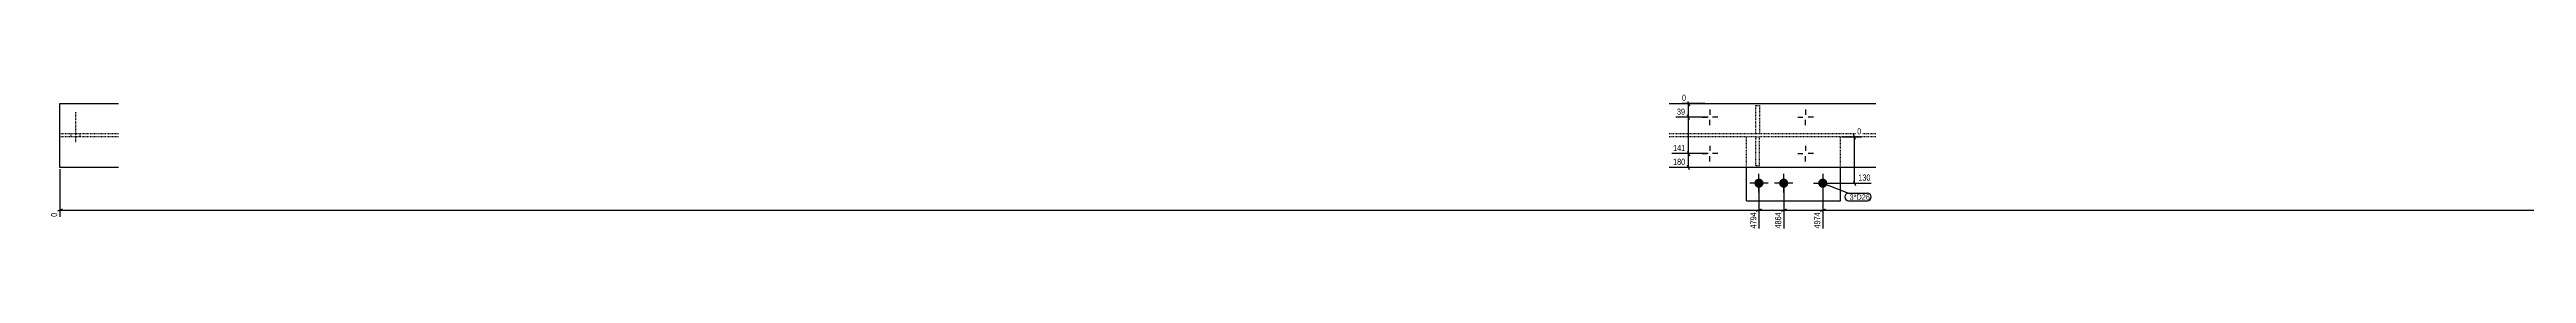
# Model space of a CAD drawing. Header units: millimetres. Extents: x 10 to 57393, y 7 to 4887.
# Drawn here: x 22068 to 29055, y 18 to 402 of the extents above; entities that cross this region are included whole.
import ezdxf

# ---------------------------------------------------------------- set-up
doc = ezdxf.new("R2010")
doc.units = ezdxf.units.MM
doc.linetypes.add('DXK_LINE_DOT2', pattern=[3.9198, 1.9599, -1.9599])
for name, color, linetype in [('MÅLSÆTNING', 7, 'Continuous'), ('STÅL', 7, 'Continuous'), ('TEKST', 7, 'Continuous')]:
    doc.layers.add(name, color=color, linetype=linetype)
doc.styles.add('Arial Narrow', font='ARIALN.TTF', dxfattribs={"height": 0.2})

msp = doc.modelspace()

# ---------------------------------------------------------------- hatches: boundary and pattern name
at = {"layer": 'STÅL', "linetype": 'Continuous'}
for points in [[(26877.1, 149.3, -1), (26903.1, 149.3, -1)], [(26947.1, 149.3, -1), (26973.1, 149.3, -1)], [(27083.2, 149.3, -1), (27057.2, 149.3, -1)]]:
    msp.add_hatch(color=96, dxfattribs=at).paths.add_polyline_path(points)

# ---------------------------------------------------------------- linework, layer by layer
at = {"layer": 'MÅLSÆTNING', "color": 7, "linetype": 'Continuous'}
for p, q in [((26737.5, 373.6), (26673.1, 373.6)), ((26689, 380.4), (26694.4, 366.9)), ((26691.7, 334.6), (26691.7, 373.6)), ((26747.3, 334.6), (26655.6, 334.6)), ((26747.3, 334.6), (26655.6, 334.6)), ((26694.4, 327.9), (26689, 341.4)), ((26694.4, 327.9), (26689, 341.4)), ((26691.7, 232.6), (26691.7, 334.6)), ((27162.4, 272.6), (27157, 286.1)), ((26747.3, 232.6), (26644.6, 232.6)), ((26747.3, 232.6), (26644.6, 232.6)), ((26689, 239.4), (26694.4, 225.9)), ((26689, 239.4), (26694.4, 225.9)), ((26691.7, 193.6), (26691.7, 232.6)), ((27124.7, 279.3), (27178.3, 279.3)), ((27159.7, 149.3), (27159.7, 279.3)), ((22096.6, 189.1), (22096.6, 54.7)), ((26739.7, 193.6), (26644.6, 193.6)), ((26694.4, 186.9), (26689, 200.4)), ((26890.1, 144.8), (26890.1, 21.8)), ((26960.1, 144.8), (26960.1, 21.8)), ((26960.1, 144.8), (26960.1, 21.8)), ((27070.2, 144.8), (27070.2, 21.8)), ((27074.7, 149.3), (27206.8, 149.3)), ((27157, 156.1), (27162.4, 142.6)), ((22103.4, 76), (22089.9, 70.6)), ((22096.6, 73.3), (26890.1, 73.3)), ((26883.4, 70.6), (26896.9, 76)), ((26966.9, 76), (26953.4, 70.6)), ((26953.4, 70.6), (26966.9, 76)), ((26960.1, 73.3), (27070.2, 73.3)), ((27063.4, 70.6), (27076.9, 76))]:
    msp.add_line(p, q, dxfattribs=at)
at = {"layer": 'STÅL', "color": 2, "linetype": 'Continuous'}
for p, q in [((22096.6, 193.6), (22096.6, 373.6)), ((22096.6, 373.6), (22262.4, 373.6)), ((26636.8, 373.6), (27220.2, 373.6)), ((22262.4, 193.6), (22096.6, 193.6)), ((27220.2, 193.6), (26636.8, 193.6)), ((26855.2, 99.3), (26855.2, 193.6)), ((27120.2, 99.3), (27120.2, 193.6)), ((26855.2, 99.3), (27120.2, 99.3))]:
    msp.add_line(p, q, dxfattribs=at)
at = {"layer": 'STÅL', "color": 96, "linetype": 'Continuous'}
for p, q in [((26751.8, 356.6), (26751.8, 342)), ((27021.8, 356.6), (27021.8, 342)), ((26729.8, 334.6), (26744.4, 334.6)), ((26751.8, 312.6), (26751.8, 327.3)), ((26773.8, 334.6), (26759.1, 334.6)), ((26999.8, 334.6), (27014.4, 334.6)), ((27021.8, 312.6), (27021.8, 327.3)), ((27043.8, 334.6), (27029.1, 334.6)), ((26729.8, 232.6), (26744.4, 232.6)), ((26751.8, 254.6), (26751.8, 240)), ((26751.8, 210.6), (26751.8, 225.3)), ((26773.8, 232.6), (26759.1, 232.6)), ((26999.8, 232.6), (27014.4, 232.6)), ((27021.8, 254.6), (27021.8, 240)), ((27021.8, 210.6), (27021.8, 225.3)), ((27043.8, 232.6), (27029.1, 232.6)), ((26916.1, 149.3), (26864.1, 149.3)), ((26890.1, 123.3), (26890.1, 175.3)), ((26986.1, 149.3), (26934.1, 149.3)), ((26960.1, 123.3), (26960.1, 175.3)), ((27044.2, 149.3), (27096.2, 149.3)), ((27070.2, 175.3), (27070.2, 123.3))]:
    msp.add_line(p, q, dxfattribs=at)
at = {"layer": 'STÅL', "color": 7, "linetype": 'DXK_LINE_DOT2'}
for p, q in [((26881.8, 287.9), (26881.8, 367.9)), ((26881.8, 367.9), (26891.8, 367.9)), ((26891.8, 367.9), (26891.8, 287.9)), ((22262.4, 287.9), (22096.6, 287.9)), ((26881.8, 287.9), (26636.8, 287.9)), ((26891.8, 287.9), (26881.8, 287.9)), ((27220.2, 287.9), (26891.8, 287.9)), ((22262.4, 279.3), (22096.6, 279.3)), ((26881.8, 279.3), (26636.8, 279.3)), ((26855.2, 193.6), (26855.2, 279.3)), ((26881.8, 199.3), (26881.8, 279.3)), ((26881.8, 279.3), (26891.8, 279.3)), ((26891.8, 199.3), (26891.8, 279.3)), ((27220.2, 279.3), (26891.8, 279.3)), ((27120.2, 193.6), (27120.2, 279.3)), ((26881.8, 199.3), (26891.8, 199.3))]:
    msp.add_line(p, q, dxfattribs=at)
at = {"layer": 'STÅL', "color": 96, "linetype": 'DXK_LINE_DOT2'}
for p, q in [((22128.6, 279.3), (22128.6, 287.9)), ((22141.6, 264.3), (22141.6, 349.3)), ((22154.6, 279.3), (22154.6, 287.9))]:
    msp.add_line(p, q, dxfattribs=at)

# ---------------------------------------------------------------- next in the draw order: wipeouts: each hides what was drawn before it
at = {"color": 0, "linetype": 'Continuous'}
for points in [[(26687.7, 377.2), (26687.7, 402.4), (26669.5, 402.4), (26669.5, 377.2)], [(27181.9, 282.9), (27181.9, 308.1), (27163.8, 308.1), (27163.8, 282.9)], [(26684.4, 236.2), (26684.4, 261.4), (26644.3, 261.4), (26644.3, 236.2)], [(27207.1, 152.9), (27207.1, 178.1), (27167, 178.1), (27167, 152.9)], [(22093, 69.2), (22067.8, 69.2), (22067.8, 51.1), (22093, 51.1)], [(26886.5, 69.2), (26861.3, 69.2), (26861.3, 18.2), (26886.5, 18.2)], [(27066.6, 69.2), (27041.4, 69.2), (27041.4, 18.2), (27066.6, 18.2)]]:
    msp.add_wipeout(points, dxfattribs=at).dxf.layer = 'MÅLSÆTNING'

# ---------------------------------------------------------------- next in the draw order: linework, layer by layer
at = {"layer": 'MÅLSÆTNING', "color": 7, "linetype": 'Continuous'}
for p, q in [((26890.1, 144.8), (26890.1, 21.8)), ((27070.2, 144.8), (27070.2, 21.8)), ((26896.9, 76), (26883.4, 70.6)), ((26890.1, 73.3), (26960.1, 73.3)), ((27076.9, 76), (27063.4, 70.6)), ((27070.2, 73.3), (31817.7, 73.3))]:
    msp.add_line(p, q, dxfattribs=at)

# ---------------------------------------------------------------- next in the draw order: texts
at = {"layer": 'MÅLSÆTNING', "color": 3, "linetype": 'Continuous', "style": 'Arial Narrow'}
for s, height, p in [('0', 17.2, (26673.1, 380.8)), ('0', 17.2, (27167.4, 286.5)), ('130', 17.18, (27170.6, 156.5))]:
    msp.add_text(s, height=height, dxfattribs=at).set_placement(p)
for s, height, p in [('0', 17.2, (22089.4, 54.7)), ('4794', 17.18, (26882.9, 21.8)), ('4974', 17.18, (27063, 21.8))]:
    msp.add_text(s, height=height, rotation=90.00021, dxfattribs=at).set_placement(p)

# ---------------------------------------------------------------- next in the draw order: wipeouts: each hides what was drawn before it
at = {"color": 0, "linetype": 'Continuous'}
msp.add_wipeout([(26684.4, 197.2), (26684.4, 222.4), (26644.3, 222.4), (26644.3, 197.2)], dxfattribs=at).dxf.layer = 'MÅLSÆTNING'

# ---------------------------------------------------------------- next in the draw order: texts
at = {"layer": 'MÅLSÆTNING', "color": 3, "linetype": 'Continuous', "style": 'Arial Narrow'}
for s, p in [('141', (26647.9, 239.8)), ('180', (26647.9, 200.8))]:
    msp.add_text(s, height=17.18, dxfattribs=at).set_placement(p)

# ---------------------------------------------------------------- next in the draw order: wipeouts: each hides what was drawn before it
at = {"color": 0, "linetype": 'Continuous'}
for points in [[(26684.4, 338.2), (26684.4, 363.4), (26655.2, 363.4), (26655.2, 338.2)], [(26956.5, 69.2), (26931.3, 69.2), (26931.3, 18.2), (26956.5, 18.2)]]:
    msp.add_wipeout(points, dxfattribs=at).dxf.layer = 'MÅLSÆTNING'
at = {"color": 0}
msp.add_wipeout([(27193.8, 102.7), (27193.8, 118.5), (27145.8, 118.5), (27145.8, 102.7)], dxfattribs=at).dxf.layer = 'TEKST'

# ---------------------------------------------------------------- next in the draw order: texts
at = {"layer": 'MÅLSÆTNING', "color": 3, "linetype": 'Continuous', "style": 'Arial Narrow'}
msp.add_text('39', height=17.18, dxfattribs=at).set_placement((26658.8, 341.8))
msp.add_text('4864', height=17.18, rotation=90.00021, dxfattribs=at).set_placement((26952.9, 21.8))

# ---------------------------------------------------------------- next in the draw order: wipeouts: each hides what was drawn before it
at = {"color": 0}
msp.add_wipeout([(27193.8, 102.7), (27193.8, 118.5), (27145.8, 118.5), (27145.8, 102.7)], dxfattribs=at).dxf.layer = 'TEKST'

# ---------------------------------------------------------------- next in the draw order: linework, layer by layer
at = {"layer": 'TEKST', "color": 7, "linetype": 'Continuous'}
for p, q in [((27070.2, 149.3), (27143.1, 121.2)), ((27143.1, 121.2), (27196.5, 121.2)), ((27143.1, 100), (27196.5, 100))]:
    msp.add_line(p, q, dxfattribs=at)
for centre, start, end in [((27143.1, 110.6), 90, 270), ((27196.5, 110.6), 270, 90)]:
    msp.add_arc(centre, 10.6, start, end, dxfattribs=at)

# ---------------------------------------------------------------- next in the draw order: texts
at = {"layer": 'TEKST', "color": 3, "style": 'Arial Narrow'}
msp.add_text('3*D26', height=15.03, dxfattribs=at).set_placement((27145.8, 102.7))

doc.saveas('drawing.dxf')
